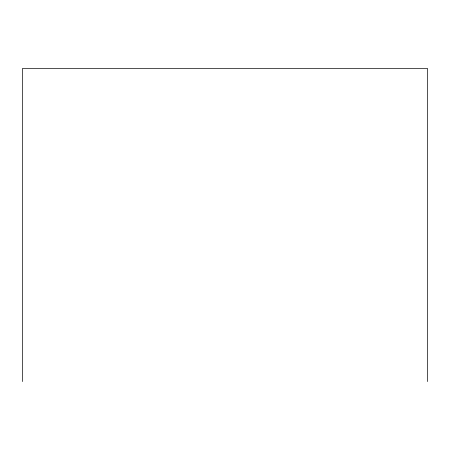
<?xml version="1.0" encoding="UTF-8"?>
<svg xmlns="http://www.w3.org/2000/svg" width="450" height="450" viewBox="0 0 450 450"><rect width="100%" height="100%" fill="white"/><g stroke="black" fill="none" stroke-linecap="round" stroke-linejoin="round"><path stroke-width="0.67" d="M427.5 381.561L427.5 68.439L22.5 68.439L22.5 381.561"/></g></svg>
